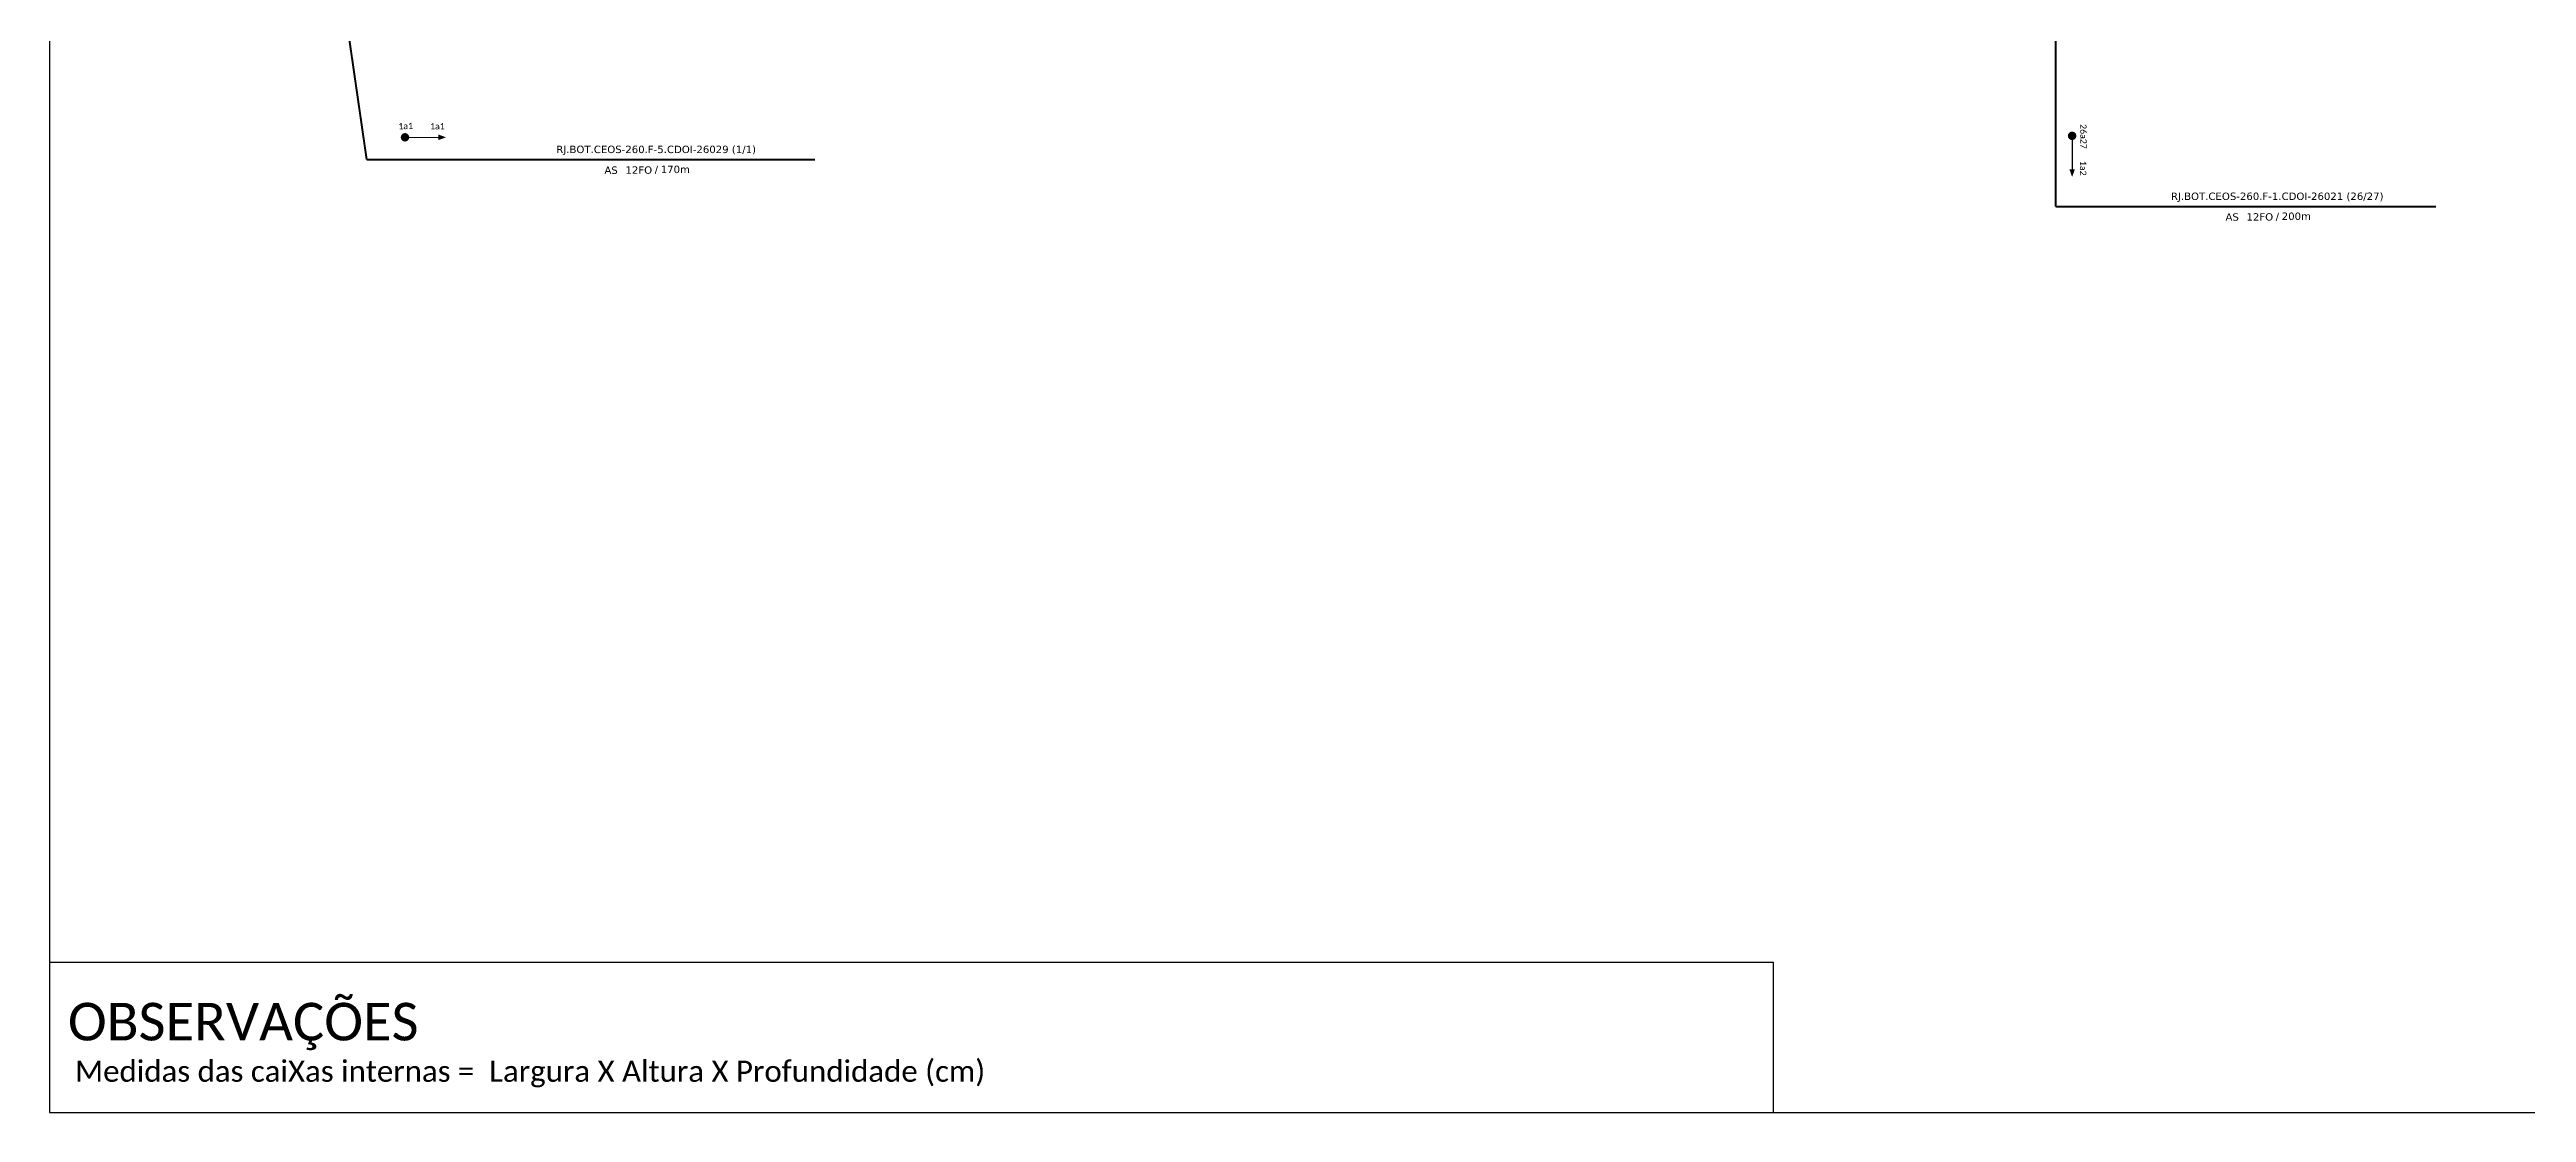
# Model space of a CAD drawing. Extents: x -89 to 1641, y 705 to 1299.
# Drawn here: x -89.3 to 380.7, y 705 to 906.5 of the extents above; entities that cross this region are included whole.
import ezdxf
from ezdxf.enums import TextEntityAlignment as Align

# ---------------------------------------------------------------- set-up
doc = ezdxf.new("R2010")
doc.units = 0
for name, color, linetype in [('30.4-Selo', 7, 'Continuous'), ('CAP a instalar', 1, 'Continuous'), ('SETA', 7, 'Continuous')]:
    doc.layers.add(name, color=color, linetype=linetype)
doc.layers.add('40.1-ETIQUETAS', color=1, linetype='Continuous', lineweight=20)
doc.styles.add('siredit', font='verdana.ttf')
doc.styles.get("Standard").update_dxf_attribs({"font": 'arial.ttf'})
doc.styles.add('WMF-Calibri0', font='calibri.ttf')
doc.linetypes.add('FENCELINE1', pattern='A,0.25,-0.1,[133,ltypeshp.shx,S=0.1,R=0,X=-0.1,Y=0],-0.1,1', length=1.45)

# ---------------------------------------------------------------- blocks, each defined once
blk = doc.blocks.new('ETIQUETA_RS5F')
at = {"layer": '40.1-ETIQUETAS', "color": 0, "style": 'siredit'}
blk.add_text('/', height=1.5, dxfattribs=at).set_placement((1.58, -1.95), align=Align.MIDDLE_RIGHT)
for tag, p in [('ETIQUETA_R_SECUNDARIA', (1.21, 2.1)), ('ETIQUETA_R_PRIMARIA', (1.21, 4.1)), ('F_ATIVAS/F_MORTAS', (1.14, -4.24))]:
    blk.add_attdef(tag, text='', height=1.5, dxfattribs=at).set_placement(p, align=Align.MIDDLE_CENTER)
for tag, p in [('TIPO_CABO', (-6.58, -2.12)), ('CAP_CABO', (0.4, -2.09))]:
    blk.add_attdef(tag, text='', height=1.5, dxfattribs=at).set_placement(p, align=Align.MIDDLE_RIGHT)
blk.add_attdef('METROS', text='', height=1.5, dxfattribs=at).set_placement((2.14, -1.95), align=Align.MIDDLE_LEFT)
for tag, p in [('FUSÃO_1', (0.85, -8.39)), ('FUSÃO_2', (0.85, -10.6)), ('FUSÃO_3', (0.85, -12.93)), ('FUSÃO_4', (0.85, -15.14)), ('FUSÃO_5', (0.85, -17.16))]:
    blk.add_attdef(tag, text='', height=1.5, dxfattribs=at).set_placement(p, align=Align.CENTER)

msp = doc.modelspace()

# ---------------------------------------------------------------- linework, layer by layer
msp.add_lwpolyline([(-89.32, 705.02), (749.25, 705.02), (749.25, 1299.02), (-89.32, 1299.02), (-89.32, 705.02)])
at = {"color": 7, "const_width": 0.8}
msp.add_lwpolyline([(-22.27, 889.91, 1), (-21.47, 889.91, 1)], format="xyb", close=True, dxfattribs=at)
at = {"const_width": 0.8}
msp.add_lwpolyline([(294.45, 890.59, 1), (294.45, 889.79, 1)], format="xyb", close=True, dxfattribs=at)
at = {"color": 7}
msp.add_lwpolyline([(-89.24, 733.5), (237.71, 733.5), (237.71, 705.02)], dxfattribs=at)
at = {"layer": 'CAP a instalar', "color": 7, "linetype": 'FENCELINE1', "ltscale": 7, "const_width": 0.373}
for points in [[(291.3, 1217.74), (291.34, 876.77)], [(-29.14, 885.67), (-53.14, 1051.67), (-53.14, 1051.67)], [(-29.14, 885.67), (55.93, 885.67)], [(-13.08, 885.66), (-13.08, 885.66)], [(291.3, 876.77), (363.5, 876.78)]]:
    msp.add_lwpolyline(points, dxfattribs=at)
at = {"layer": 'SETA', "color": 7}
msp.add_lwpolyline([(-21.87, 889.91), (-14.99, 889.9)], dxfattribs=at)
at = {"layer": 'SETA'}
msp.add_lwpolyline([(294.45, 890.19), (294.45, 883.31)], dxfattribs=at)
at = {"layer": 'SETA', "color": 7}
msp.add_solid([(-15.54, 890.44), (-14.08, 889.91), (-15.54, 889.38)], dxfattribs=at)
at = {"layer": 'SETA'}
msp.add_solid([(294.99, 883.87), (294.45, 882.4), (293.92, 883.87)], dxfattribs=at)

# ---------------------------------------------------------------- block references
at = {"layer": '40.1-ETIQUETAS', "color": 7}
ref = msp.add_blockref('ETIQUETA_RS5F', (24.68, 885.66), dxfattribs=dict(at, xscale=0.9331199879998161, yscale=0.9331199879998161, zscale=0.9331199879998161))
ref.add_attrib('ETIQUETA_R_SECUNDARIA', 'RJ.BOT.CEOS-260.F-5.CDOI-26029 (1/1)', dxfattribs={"layer": '30.4-Selo', "color": 0, "height": 1.3997, "style": 'siredit'}).set_placement((25.78, 887.62), align=Align.MIDDLE_CENTER)
ref.add_attrib('TIPO_CABO', 'AS', dxfattribs={"color": 0, "height": 1.4, "style": 'siredit'}).set_placement((18.5, 883.68), align=Align.MIDDLE_RIGHT)
ref.add_attrib('CAP_CABO', '12FO', dxfattribs={"color": 0, "height": 1.4, "style": 'siredit'}).set_placement((25.02, 883.7), align=Align.MIDDLE_RIGHT)
ref.add_attrib('METROS', '170m', dxfattribs={"color": 0, "height": 1.4, "style": 'siredit'}).set_placement((26.65, 883.83), align=Align.MIDDLE_LEFT)
ref = msp.add_blockref('ETIQUETA_RS5F', (332.25, 876.77), dxfattribs=dict(at, xscale=0.9331199879998161, yscale=0.9331199879998161, zscale=0.9331199879998161))
ref.add_attrib('ETIQUETA_R_SECUNDARIA', 'RJ.BOT.CEOS-260.F-1.CDOI-26021 (26/27)', dxfattribs={"layer": '30.4-Selo', "color": 0, "height": 1.3997, "style": 'siredit'}).set_placement((333.36, 878.73), align=Align.MIDDLE_CENTER)
ref.add_attrib('TIPO_CABO', 'AS', dxfattribs={"color": 0, "height": 1.4, "style": 'siredit'}).set_placement((326.08, 874.8), align=Align.MIDDLE_RIGHT)
ref.add_attrib('CAP_CABO', '12FO', dxfattribs={"color": 0, "height": 1.4, "style": 'siredit'}).set_placement((332.59, 874.82), align=Align.MIDDLE_RIGHT)
ref.add_attrib('METROS', '200m', dxfattribs={"color": 0, "height": 1.4, "style": 'siredit'}).set_placement((334.22, 874.95), align=Align.MIDDLE_LEFT)

# ---------------------------------------------------------------- texts
at = {"color": 7, "style": 'WMF-Calibri0'}
msp.add_text('OBSERVAÇÕES', height=7.1308, dxfattribs=at).set_placement((-85.83, 718.67))
at = {"color": 7, "char_height": 1.2, "width": 20.287, "attachment_point": 5}
for insert, rotation in [((-21.75, 892.05), 0.6666), ((-15.72, 892), 359.9383)]:
    msp.add_mtext('\\C7;\\fCalibri|b0|i0|c0|p34;1a1', dxfattribs=dict(at, insert=insert, rotation=rotation))
at = {"char_height": 1.2, "width": 20.287, "attachment_point": 5}
for s, insert, rotation in [('\\C7;\\fCalibri|b0|i0|c0|p34;26a27', (296.6, 890.07), 270.6666), ('\\C7;\\fCalibri|b0|i0|c0|p34;1a2', (296.55, 884.04), 269.9383)]:
    msp.add_mtext(s, dxfattribs=dict(at, insert=insert, rotation=rotation))
at = {"color": 7, "insert": (-84.48, 714.83), "char_height": 4, "width": 658.8434, "attachment_point": 1, "style": 'WMF-Calibri0'}
msp.add_mtext('Medidas das caiXas internas =  Largura X Altura X Profundidade (cm)', dxfattribs=at)

doc.saveas('drawing.dxf')
